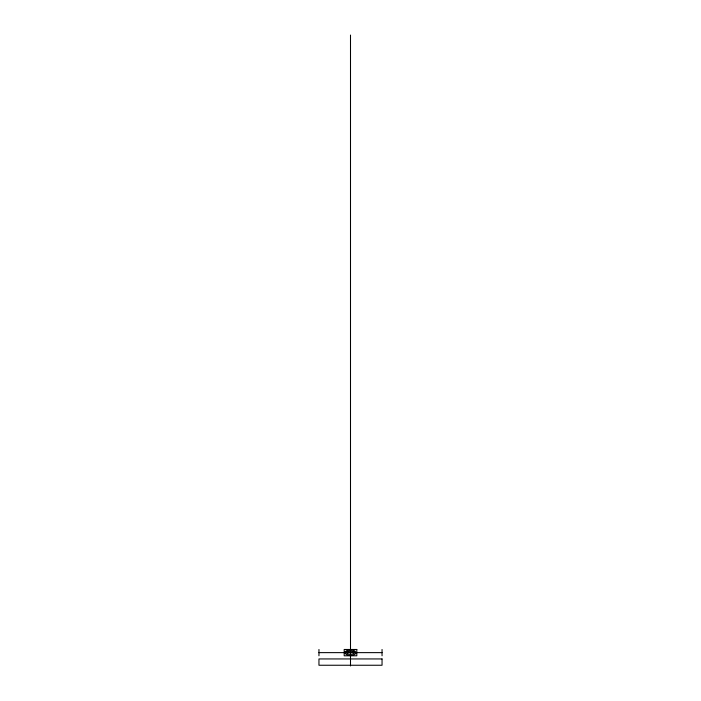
<?xml version="1.0" encoding="UTF-8"?>
<svg xmlns="http://www.w3.org/2000/svg" width="701" height="701" viewBox="0 0 701 701"><rect width="100%" height="100%" fill="white"/><g stroke="black" fill="none" stroke-linecap="round" stroke-linejoin="round"><path stroke-width="1.05" d="M354.084 651.492L353.935 653.665L350.5 654.559L347.065 653.665L346.916 651.492L350.5 650.747L354.084 651.492L350.5 652.394L346.916 651.492M318.955 652.631L382.045 652.631M382.045 649.476L382.045 655.785M350.5 35.05L350.5 665.95M318.955 649.476L318.955 655.785M345.015 651.895L344.822 652.631C346.513 656.583 354.487 656.583 356.178 652.631C354.443 648.749 347.635 648.96 345.015 651.895M356.809 649.476L344.191 649.476L344.191 655.785L356.809 655.785L356.809 649.476M382.045 658.94L318.955 658.94L318.955 665.249L382.045 665.249L382.045 658.94"/></g></svg>
